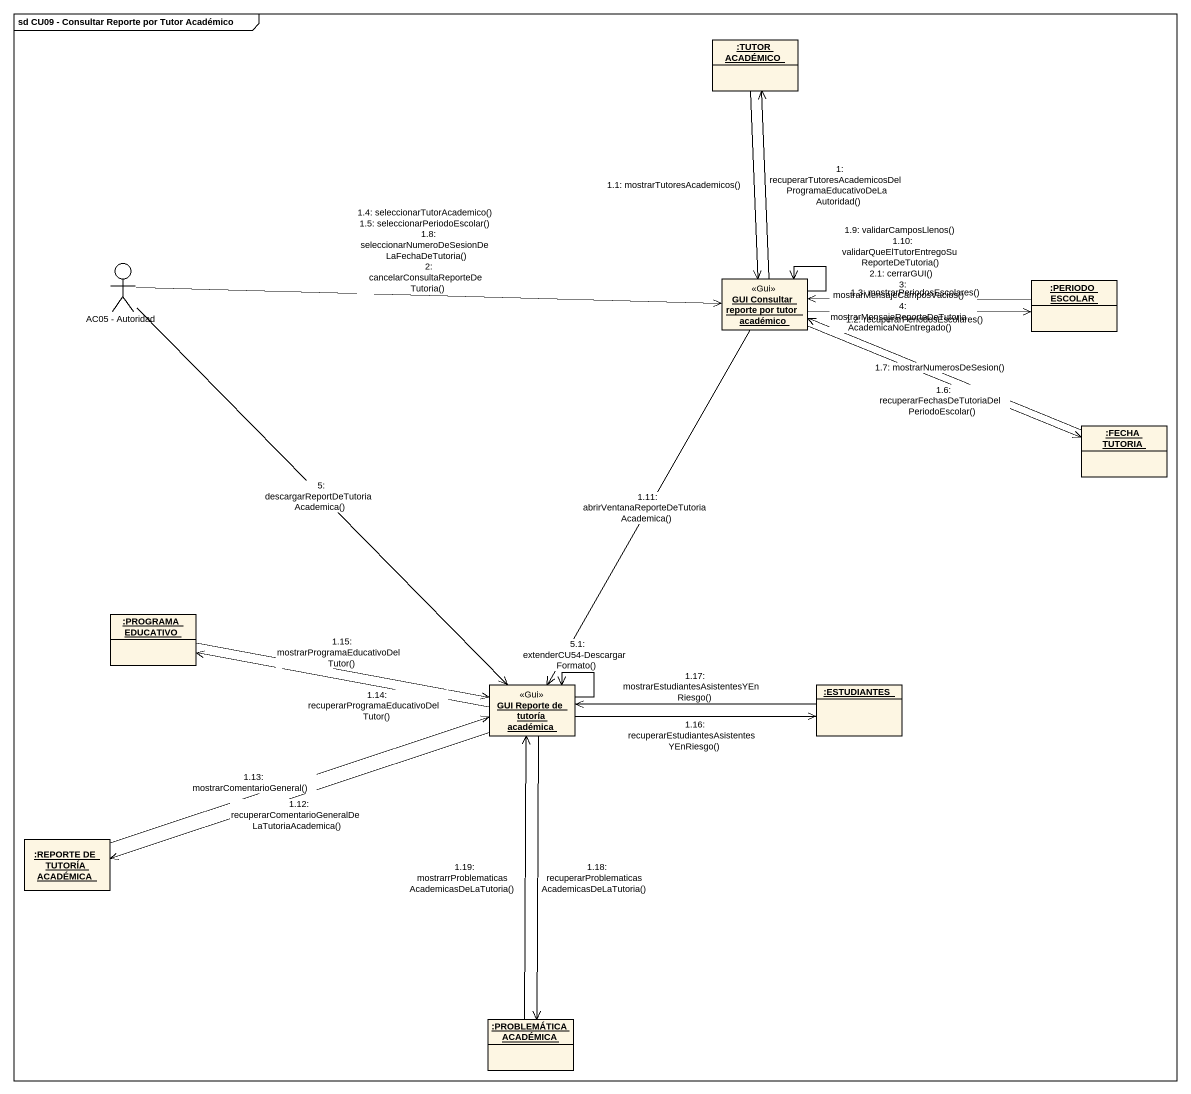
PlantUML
@startuml
mainframe sd CU09 - Consultar Reporte por Tutor Académico
allowmixing
hide circle
hide empty members
object ":TUTOR ACADÉMICO" as TUTOR_ACADÉMICO
actor "AC05 - Autoridad" as AC05_Autoridad
object "GUI Consultar reporte por tutor académico" as GUI_Consultar_reporte_por <<Gui>>
object ":PERIODO ESCOLAR" as PERIODO_ESCOLAR
object ":FECHA TUTORIA" as FECHA_TUTORIA
object ":PROGRAMA EDUCATIVO" as PROGRAMA_EDUCATIVO
object "GUI Reporte de tutoría académica" as GUI_Reporte_de_tutoría <<Gui>>
object ":ESTUDIANTES" as ESTUDIANTES
object ":REPORTE DE TUTORÍA ACADÉMICA" as REPORTE_DE_TUTORÍA_ACADÉMICA
object ":PROBLEMÁTICA ACADÉMICA" as PROBLEMÁTICA_ACADÉMICA
GUI_Consultar_reporte_por -up-> TUTOR_ACADÉMICO : 1: recuperarTutoresAcademicosDelProgramaEducativoDeLaAutoridad()
TUTOR_ACADÉMICO --> GUI_Consultar_reporte_por : 1.1: mostrarTutoresAcademicos()
GUI_Consultar_reporte_por -right-> PERIODO_ESCOLAR : 1.2: recuperarPeriodosEscolares()
PERIODO_ESCOLAR -left-> GUI_Consultar_reporte_por : 1.3: mostrarPeriodosEscolares()
AC05_Autoridad -right-> GUI_Consultar_reporte_por : 1.4: seleccionarTutorAcademico()\n1.5: seleccionarPeriodoEscolar()\n1.8: seleccionarNumeroDeSesionDeLaFechaDeTutoria()\n2: cancelarConsultaReporteDeTutoria()
GUI_Consultar_reporte_por -right-> FECHA_TUTORIA : 1.6: recuperarFechasDeTutoriaDelPeriodoEscolar()
FECHA_TUTORIA -left-> GUI_Consultar_reporte_por : 1.7: mostrarNumerosDeSesion()
GUI_Consultar_reporte_por --> GUI_Consultar_reporte_por : 1.9: validarCamposLlenos()\n1.10: validarQueElTutorEntregoSuReporteDeTutoria()\n2.1: cerrarGUI()\n3: mostrarMensajeCamposVacios()\n4: mostrarMensajeReporteDeTutoriaAcademicaNoEntregado()
GUI_Consultar_reporte_por --> GUI_Reporte_de_tutoría : 1.11: abrirVentanaReporteDeTutoriaAcademica()
GUI_Reporte_de_tutoría -left-> REPORTE_DE_TUTORÍA_ACADÉMICA : 1.12: recuperarComentarioGeneralDeLaTutoriaAcademica()
REPORTE_DE_TUTORÍA_ACADÉMICA -right-> GUI_Reporte_de_tutoría : 1.13: mostrarComentarioGeneral()
GUI_Reporte_de_tutoría -left-> PROGRAMA_EDUCATIVO : 1.14: recuperarProgramaEducativoDelTutor()
PROGRAMA_EDUCATIVO -right-> GUI_Reporte_de_tutoría : 1.15: mostrarProgramaEducativoDelTutor()
GUI_Reporte_de_tutoría -right-> ESTUDIANTES : 1.16: recuperarEstudiantesAsistentesYEnRiesgo()
ESTUDIANTES -left-> GUI_Reporte_de_tutoría : 1.17: mostrarEstudiantesAsistentesYEnRiesgo()
GUI_Reporte_de_tutoría --> PROBLEMÁTICA_ACADÉMICA : 1.18: recuperarProblematicasAcademicasDeLaTutoria()
PROBLEMÁTICA_ACADÉMICA -up-> GUI_Reporte_de_tutoría : 1.19: mostrarrProblematicasAcademicasDeLaTutoria()
AC05_Autoridad --> GUI_Reporte_de_tutoría : 5: descargarReportDeTutoriaAcademica()
GUI_Reporte_de_tutoría --> GUI_Reporte_de_tutoría : 5.1: extenderCU54-DescargarFormato()
@enduml
